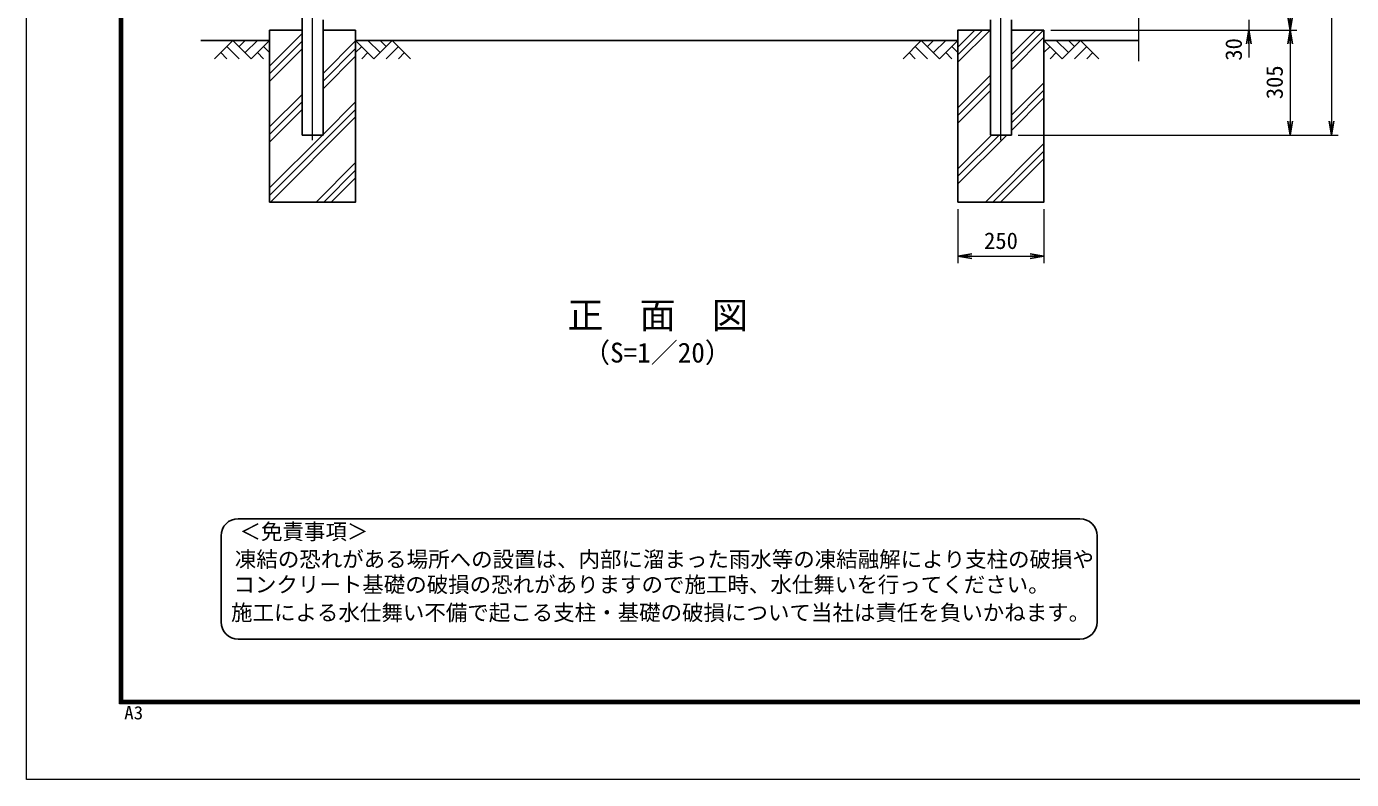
# Model space of a CAD drawing. Units: millimetres, scale not verified. Extents: x -5699 to 5699, y -3329 to 3329.
# Drawn here: x -5699 to -1849, y -3329 to -1141 of the extents above; entities that cross this region are included whole.
import ezdxf
from ezdxf.enums import TextEntityAlignment as Align

# ---------------------------------------------------------------- set-up
doc = ezdxf.new("R2010")
doc.units = ezdxf.units.MM
doc.header["$LTSCALE"] = 20
doc.linetypes.add('USER3', pattern=[50.8, 31.75, -6.35, 6.35, -6.35])
for name, color, linetype, lineweight in [('0-6_23', 2, 'Continuous', 9), ('0-B_0', 7, 'Continuous', 25), ('0-C_D-STR1', 1, 'Continuous', 25), ('0-F_D-BMK', 2, 'USER3', 13), ('1-0_D-STR-DIM', 7, 'Continuous', 13), ('1-2_D-DCR-HCH', 7, 'Continuous', 13), ('1-3_D-STR4', 7, 'Continuous', 25), ('1-4_D-BGD', 7, 'Continuous', 25), ('1-6_D-TTL-TXT', 7, 'Continuous', 25)]:
    doc.layers.add(name, color=color, linetype=linetype, lineweight=lineweight)
doc.styles.add('ＭＳ ゴシック', font='')
doc.styles.get('ＭＳ ゴシック').set_extended_font_data('MS Gothic')

# ---------------------------------------------------------------- blocks, each defined once
blk = doc.blocks.new('_OPEN')
at = {"layer": '0-B_0'}
blk.add_line((-20, 3.33), (0, 0), dxfattribs=at)
blk.add_lwpolyline([(-20, -3.33), (0, 0), (-20, 0)], dxfattribs=at)

msp = doc.modelspace()

# ---------------------------------------------------------------- linework, layer by layer
at = {"layer": '0-6_23'}
for points in [[(-5698.58, 2610.62), (2701.42, 2610.62), (2701.42, -3329.38), (-5698.58, -3329.38)], [(-5428.58, 2390.62), (2431.42, 2390.62), (2431.42, -3109.38), (-5428.58, -3109.38)], [(-5426.08, 2388.12), (2428.92, 2388.12), (2428.92, -3106.88), (-5426.08, -3106.88)], [(-5423.58, 2385.62), (2426.42, 2385.62), (2426.42, -3104.38), (-5423.58, -3104.38)], [(-5421.08, 2383.12), (2423.92, 2383.12), (2423.92, -3101.88), (-5421.08, -3101.88)], [(-5418.58, 2380.62), (2421.42, 2380.62), (2421.42, -3099.38), (-5418.58, -3099.38)]]:
    msp.add_lwpolyline(points, close=True, dxfattribs=at)
at = {"layer": '0-C_D-STR1'}
for points in [[(-4897.57, 864.78), (-4897.57, -1456.22), (-4837.07, -1456.22), (-4837.07, -1121.22)], [(-2897.57, -1121.22), (-2897.57, -1456.22), (-2837.07, -1456.22), (-2837.07, -1121.22)]]:
    msp.add_lwpolyline(points, dxfattribs=at)
at = {"layer": '0-F_D-BMK'}
for p, q in [((-4867.32, -1471.22), (-4867.32, 888.78)), ((-2867.32, -1471.22), (-2867.32, 888.78))]:
    msp.add_line(p, q, dxfattribs=at)
at = {"layer": '1-0_D-STR-DIM'}
for p, q in [((-1907.32, 833.78), (-1907.32, -1416.22)), ((-2467.32, -161.87), (-2467.32, -1241.22)), ((-2722.32, -1151.22), (-2127.32, -1151.22)), ((-2722.32, -1151.22), (-2007.32, -1151.22)), ((-2722.32, -1151.22), (-2007.32, -1151.22)), ((-2147.32, -1121.22), (-2147.32, -1151.22)), ((-2147.32, -1191.22), (-2147.32, -1231.22)), ((-2027.32, -1191.22), (-2027.32, -1416.22)), ((-2817.07, -1456.22), (-1887.32, -1456.22)), ((-2817.07, -1456.22), (-2007.32, -1456.22)), ((-2992.32, -1671.22), (-2992.32, -1828.54)), ((-2742.32, -1671.22), (-2742.32, -1828.54)), ((-2952.32, -1808.54), (-2782.32, -1808.54))]:
    msp.add_line(p, q, dxfattribs=at)
at = {"layer": '1-2_D-DCR-HCH'}
for p, q in [((-2992.32, -1244.75), (-2898.79, -1151.22)), ((-2992.32, -1222.65), (-2920.89, -1151.22)), ((-2992.32, -1200.55), (-2942.99, -1151.22)), ((-2837.07, -1244.18), (-2744.11, -1151.22)), ((-2837.07, -1222.08), (-2766.21, -1151.22)), ((-5098.74, -1181.22), (-5151.96, -1234.43)), ((-5098.74, -1181.22), (-5045.53, -1234.43)), ((-5081.01, -1198.96), (-5063.27, -1181.22)), ((-5063.27, -1216.7), (-5027.79, -1181.22)), ((-5045.53, -1234.43), (-4992.32, -1181.22)), ((-4992.32, -1256.01), (-4897.57, -1161.26)), ((-4992.32, -1278.11), (-4897.57, -1183.36)), ((-4837.07, -1277.54), (-4742.32, -1182.79)), ((-4689.11, -1234.43), (-4742.32, -1181.22)), ((-4671.37, -1216.7), (-4706.85, -1181.22)), ((-4635.9, -1181.22), (-4689.11, -1234.43)), ((-4653.54, -1199.05), (-4671.37, -1181.22)), ((-4635.9, -1181.22), (-4582.68, -1234.43)), ((-3098.74, -1181.22), (-3151.96, -1234.43)), ((-3098.74, -1181.22), (-3045.53, -1234.43)), ((-3081.01, -1198.96), (-3063.27, -1181.22)), ((-3063.27, -1216.7), (-3027.79, -1181.22)), ((-3045.53, -1234.43), (-2992.32, -1181.22)), ((-2837.07, -1266.28), (-2742.32, -1171.53)), ((-2689.11, -1234.43), (-2742.32, -1181.22)), ((-2671.37, -1216.7), (-2706.85, -1181.22)), ((-2635.9, -1181.22), (-2689.11, -1234.43)), ((-2653.54, -1199.05), (-2671.37, -1181.22)), ((-2635.9, -1181.22), (-2582.68, -1234.43)), ((-5134.22, -1216.7), (-5116.4, -1234.43)), ((-5116.48, -1198.96), (-5080.84, -1234.43)), ((-5027.79, -1216.7), (-5009.98, -1234.43)), ((-5010.06, -1198.96), (-4992.32, -1216.61)), ((-4992.32, -1300.21), (-4897.57, -1205.46)), ((-4837.07, -1299.64), (-4742.32, -1204.89)), ((-4837.07, -1321.73), (-4742.32, -1226.98)), ((-4724.58, -1198.96), (-4742.32, -1216.61)), ((-4706.85, -1216.7), (-4724.66, -1234.43)), ((-4618.16, -1198.96), (-4653.8, -1234.43)), ((-4600.42, -1216.7), (-4618.24, -1234.43)), ((-3134.22, -1216.7), (-3116.4, -1234.43)), ((-3116.48, -1198.96), (-3080.84, -1234.43)), ((-3027.79, -1216.7), (-3009.98, -1234.43)), ((-3010.06, -1198.96), (-2992.32, -1216.61)), ((-2724.58, -1198.96), (-2742.32, -1216.61)), ((-2706.85, -1216.7), (-2724.66, -1234.43)), ((-2618.16, -1198.96), (-2653.8, -1234.43)), ((-2600.42, -1216.7), (-2618.24, -1234.43)), ((-2992.32, -1377.33), (-2897.57, -1282.58)), ((-2992.32, -1399.43), (-2897.57, -1304.68)), ((-2837.07, -1398.86), (-2742.32, -1304.11)), ((-4992.32, -1432.79), (-4897.57, -1338.04)), ((-2992.32, -1421.53), (-2897.57, -1326.78)), ((-2837.07, -1420.96), (-2742.32, -1326.21)), ((-4992.32, -1454.89), (-4897.57, -1360.14)), ((-4992.32, -1631.66), (-4742.32, -1381.66)), ((-4992.32, -1476.98), (-4897.57, -1382.23)), ((-4837.07, -1454.31), (-4742.32, -1359.56)), ((-2837.07, -1443.05), (-2742.32, -1348.3)), ((-4989.78, -1651.22), (-4742.32, -1403.76)), ((-4992.32, -1609.56), (-4838.98, -1456.22)), ((-2992.32, -1598.3), (-2850.24, -1456.22)), ((-2992.32, -1576.21), (-2872.34, -1456.22)), ((-2992.32, -1554.11), (-2894.43, -1456.22)), ((-2912.66, -1651.22), (-2742.32, -1480.89)), ((-4857.2, -1651.22), (-4742.32, -1536.34)), ((-2890.56, -1651.22), (-2742.32, -1502.98)), ((-2868.46, -1651.22), (-2742.32, -1525.08)), ((-4835.1, -1651.22), (-4742.32, -1558.44)), ((-4813.01, -1651.22), (-4742.32, -1580.54))]:
    msp.add_line(p, q, dxfattribs=at)
at = {"layer": '1-3_D-STR4'}
for p, q in [((-4897.57, -1151.22), (-4992.32, -1151.22)), ((-4742.32, -1151.22), (-4837.07, -1151.22)), ((-2742.32, -1151.22), (-2837.07, -1151.22))]:
    msp.add_line(p, q, dxfattribs=at)
for points in [[(-4992.32, -1151.22), (-4992.32, -1651.22), (-4742.32, -1651.22), (-4742.32, -1151.22)], [(-2897.57, -1151.22), (-2992.32, -1151.22), (-2992.32, -1651.22), (-2742.32, -1651.22), (-2742.32, -1151.22)]]:
    msp.add_lwpolyline(points, dxfattribs=at)
at = {"layer": '1-4_D-BGD'}
for p, q in [((-4992.32, -1181.22), (-5192.32, -1181.22)), ((-2992.32, -1181.22), (-4742.32, -1181.22)), ((-2467.32, -1181.22), (-2742.32, -1181.22))]:
    msp.add_line(p, q, dxfattribs=at)
at = {"layer": '1-6_D-TTL-TXT', "color": 2}
for p, q in [((-2637.86, -2571.24), (-5083.41, -2571.24)), ((-5133.41, -2621.24), (-5133.41, -2871.24)), ((-2587.86, -2871.24), (-2587.86, -2621.24)), ((-5083.41, -2921.24), (-2637.86, -2921.24))]:
    msp.add_line(p, q, dxfattribs=at)
for centre, start, end in [((-5083.41, -2621.24), 90, 180), ((-2637.86, -2621.24), 0, 90), ((-5083.41, -2871.24), 180, 270), ((-2637.86, -2871.24), 270, 0)]:
    msp.add_arc(centre, 50, start, end, dxfattribs=at)

# ---------------------------------------------------------------- block references
at = {"layer": '1-0_D-STR-DIM', "xscale": 2, "yscale": 2}
for p, rotation in [((-2027.32, -1151.22), 270), ((-2147.32, -1151.22), 90), ((-2027.32, -1151.22), 90), ((-2027.32, -1456.22), 270), ((-1907.32, -1456.22), 270), ((-2992.32, -1808.54), 180)]:
    msp.add_blockref('_OPEN', p, dxfattribs=dict(at, rotation=rotation))
msp.add_blockref('_OPEN', (-2742.32, -1808.54), dxfattribs=at)

# ---------------------------------------------------------------- texts
at = {"layer": '0-6_23', "style": 'ＭＳ ゴシック', "width": 1.05}
msp.add_text('A3', height=38.48, dxfattribs=at).set_placement((-5414.67, -3166.19), align=Align.BOTTOM_LEFT)
at = {"layer": '1-0_D-STR-DIM', "style": 'ＭＳ ゴシック'}
for s, p in [('30', (-2152.93, -1240.11)), ('305', (-2034.07, -1351.95))]:
    msp.add_text(s, height=48.09, rotation=90, dxfattribs=at).set_placement(p, align=Align.BOTTOM_LEFT)
msp.add_text('250', height=48.09, dxfattribs=at).set_placement((-2916.32, -1801.79), align=Align.BOTTOM_LEFT)
at = {"layer": '1-6_D-TTL-TXT', "style": 'ＭＳ ゴシック'}
for s, height, p in [('正\u3000面\u3000図', 76.98, (-4127.22, -2041.61)), ('（S=1／20）', 57.77, (-4081.74, -2134.81)), ('＜免責事項＞ \u3000\u3000', 45.75, (-5079.7, -2645.42)), ('凍結の恐れがある場所への設置は、内部に溜まった雨水等の凍結融解により支柱の破損や', 45.75, (-5093.23, -2725.91)), ('コンクリート基礎の破損の恐れがありますので施工時、水仕舞いを行ってください。', 45.75, (-5097.34, -2799.34)), ('施工による水仕舞い不備で起こる支柱・基礎の破損について当社は責任を負いかねます。 ', 45.75, (-5104.33, -2880.83))]:
    msp.add_text(s, height=height, dxfattribs=at).set_placement(p, align=Align.BOTTOM_LEFT)

doc.saveas('drawing.dxf')
